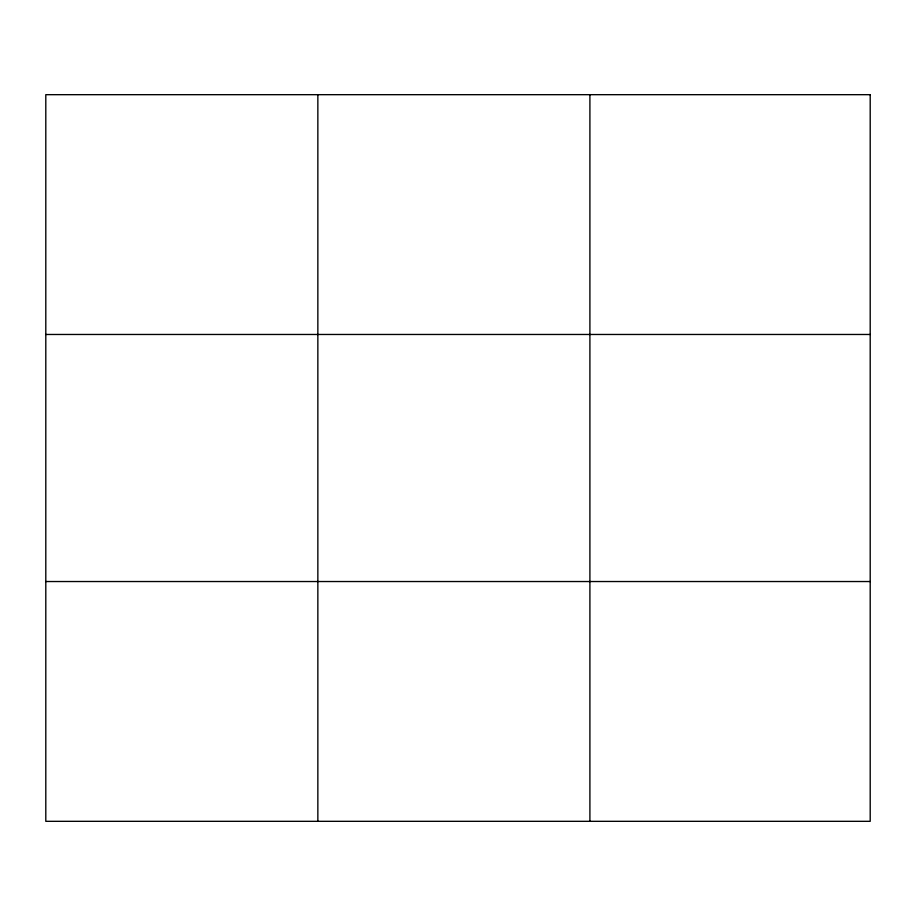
<?xml version="1.0" encoding="UTF-8"?>
<svg xmlns="http://www.w3.org/2000/svg" width="916" height="916" viewBox="0 0 916 916"><rect width="100%" height="100%" fill="white"/><g stroke="black" fill="none" stroke-linecap="round" stroke-linejoin="round"><path stroke-width="1.37" d="M317.852 94.68L317.852 821.32M589.904 94.68L589.904 821.32M45.8 334.466L870.2 334.466M45.8 581.534L870.2 581.534M870.2 94.68L870.2 821.32L45.8 821.32L45.8 94.68L870.2 94.68"/></g></svg>
